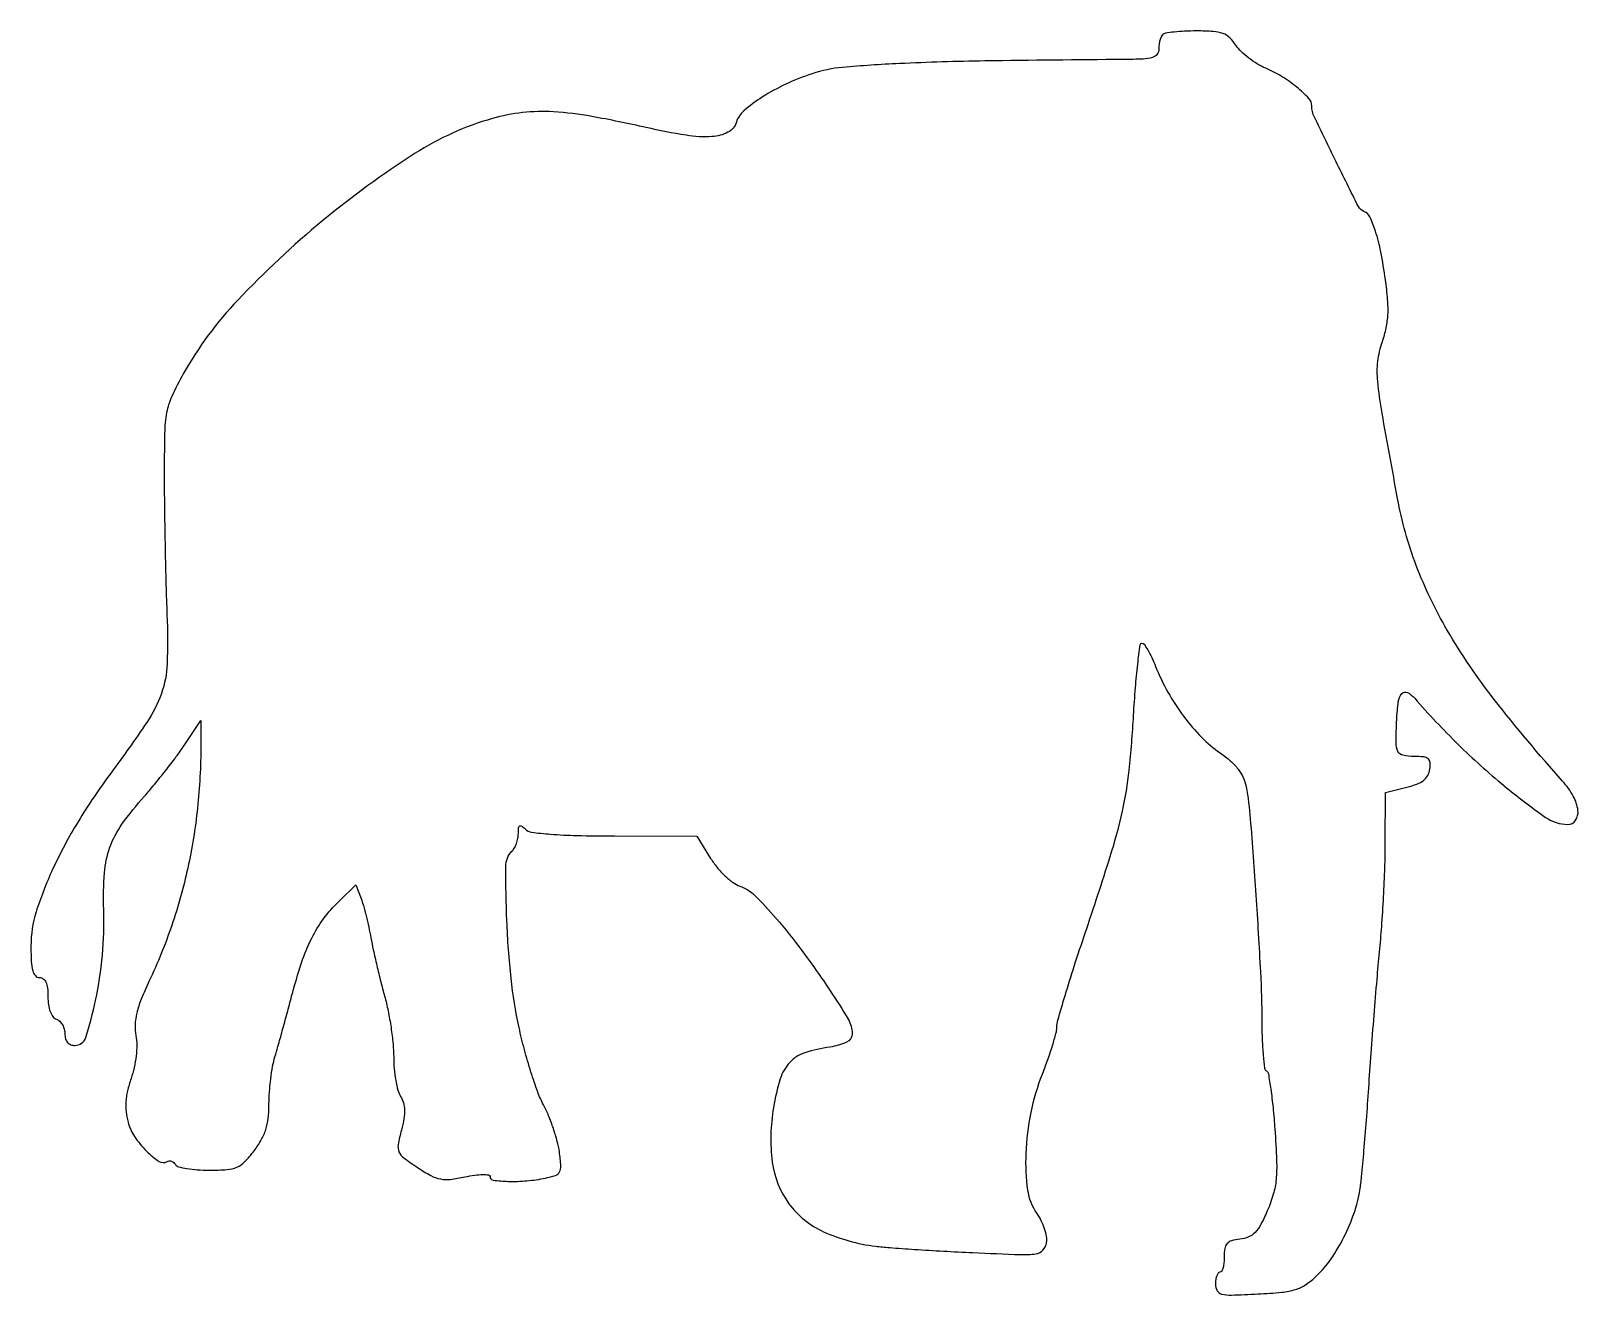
# Model space of a CAD drawing. Extents: x 0 to 273, y 0 to 223.
import ezdxf

# ---------------------------------------------------------------- set-up
doc = ezdxf.new("R2010")
doc.units = 0

msp = doc.modelspace()

# ---------------------------------------------------------------- linework, layer by layer
msp.add_lwpolyline([(199.666667, 222.333333, 0.097261), (199.4101, 221.951373, 0.034257), (199.195833, 221.323958, 0.032464), (199.049166, 220.584091, 0.03271), (199, 219.833333, -0.158164), (198.692658, 218.886045, -0.164423), (197.892027, 218.317594, -0.062724), (196.245456, 218.041398, -0.008555), (192.75, 217.958195, 0.001983), (168.314352, 217.697833, 0.007749), (153.221395, 217.243111, 0.010926), (143.214769, 216.566945, 0.057681), (137.838096, 215.451518, 0.028887), (133.180741, 213.604542, 0.033545), (129.00387, 211.309825, 0.035622), (125.809365, 208.928142, 0.138781), (124.465264, 206.890558, -0.198956), (122.975255, 205.121963, -0.105205), (120.162489, 204.348768, -0.055189), (115.617924, 204.583671, -0.015061), (108.555414, 205.956799, 0.010494), (98.943997, 207.916763, 0.030382), (92.205536, 208.725387, 0.041676), (86.745855, 208.590951, 0.042665), (81.428115, 207.55059, 0.072628), (67.797359, 201.406518, 0.030486), (51.493319, 189.53317, 0.030578), (36.504833, 175.527227, 0.061149), (26.886482, 162.5, 0.019998), (24.841891, 158.513049, 0.063566), (23.938727, 155.663157, 0.040701), (23.583928, 152.075777, 0.004731), (23.521234, 144, 0.002845), (23.562769, 138.378964, 0.001776), (23.672293, 131.79375, 0.001781), (23.826428, 125.303524, 0.003237), (24.005657, 120, -0.019197), (24.02181, 111.343263, -0.07606), (23.028453, 106.131802, -0.063651), (20.443754, 101.009379, -0.010893), (14.127731, 92.091282, 0.022201), (8.321164, 83.486443, 0.028848), (3.833009, 75.103118, 0.032409), (0.913286, 67.554455, 0.076214), (0, 61.597673, 0.011795), (0.066162, 58.793519, 0.053711), (0.316992, 57.182945, 0.117385), (0.782922, 56.320906, 0.213555), (1.5, 56, -0.161662), (2.165576, 55.779028, -0.12907), (2.639479, 55.184498, -0.07728), (2.916766, 54.150476, -0.026943), (3, 52.606989, 0.034405), (3.099587, 51.161436, 0.056009), (3.402932, 49.970794, 0.071188), (3.879217, 49.106176, 0.140603), (4.5, 48.638374, -0.104363), (5.073641, 48.267132, -0.06668), (5.559375, 47.635134, -0.06271), (5.888006, 46.850994, -0.068006), (6, 46.031385, 0.069357), (6.118052, 45.18443, 0.109092), (6.465112, 44.540456, 0.119988), (7.022749, 44.142076, 0.095967), (7.75, 44.0021, 0.325789), (9.669449, 45.404807, 0.025217), (11.40199, 51.933569, 0.029981), (12.600287, 59.914916, 0.029784), (12.8391, 68, -0.025651), (12.976609, 74.464432, -0.068307), (13.931871, 78.969181, -0.069004), (16.058957, 83.02367, -0.026584), (20.034767, 88, 0.009579), (21.785181, 90.044352, 0.006169), (23.738657, 92.476924, 0.0062), (25.591392, 94.904696, 0.011595), (27.019839, 96.921445), (30, 101.342889), (29.982671, 96.921445, -0.025222), (29.381959, 85.880013, -0.027793), (27.672747, 75.312665, -0.028274), (24.837773, 65.166373, -0.028106), (20.871503, 55.383861, 0.014248), (19.459039, 52.159622, 0.036143), (18.6742, 49.727497, 0.048618), (18.381853, 47.693232, 0.057819), (18.517319, 45.759372, -0.047001), (18.666658, 44.132054, -0.027255), (18.554874, 42.170173, -0.02615), (18.213951, 40.106225, -0.028959), (17.667103, 38.15981, 0.024478), (17.031631, 35.973329, 0.041066), (16.742494, 34.083412, 0.04535), (16.779568, 32.310742, 0.039483), (17.131227, 30.486904, 0.078948), (18.294623, 27.929755, 0.049539), (20.373939, 25.376959, 0.050734), (22.597864, 23.553096, 0.292725), (24.048439, 23.529937, -0.124158), (24.406992, 23.643418, -0.10078), (24.807386, 23.586418, -0.0906), (25.188615, 23.366621, -0.07854), (25.489919, 23.016312, 0.191605), (26.024548, 22.619418, 0.022708), (27.496949, 22.298542, 0.024521), (29.356001, 22.074129, 0.017777), (31.440328, 22, 0.01748), (34.603077, 22.110605, 0.084743), (36.341897, 22.534274, 0.099384), (37.705098, 23.479344, 0.028728), (39.381311, 25.433278, 0.034169), (40.642382, 27.344332, 0.05201), (41.436318, 29.165769, 0.049408), (41.862247, 31.179979, 0.027421), (42, 33.68988, -0.018262), (42.076803, 35.792, -0.013249), (42.309547, 38.122538, -0.013416), (42.649019, 40.325946, -0.028325), (43.053776, 42.006602, 0.004614), (43.584354, 43.826094, 0.001411), (44.353312, 46.586383, 0.001412), (45.196915, 49.682124, 0.001544), (45.99796, 52.691723, -0.015916), (47.74988, 58.586769, -0.035086), (49.538697, 62.928104, -0.043303), (51.635255, 66.366629, -0.042453), (54.305271, 69.417355), (57.332038, 72.33471), (58.247061, 69.917355, -0.02147), (58.65465, 68.68296, -0.007645), (59.133437, 66.888223, -0.00757), (59.599515, 64.900102, -0.008857), (59.979586, 63, 0.008675), (60.405846, 60.864948, 0.004072), (61.027375, 58.11848, 0.004033), (61.725569, 55.250043, 0.005656), (62.398544, 52.70121, -0.018087), (63.012129, 50.118894, -0.012354), (63.529572, 47.147411, -0.012465), (63.886581, 44.254154, -0.024466), (64, 41.937641, 0.021893), (64.089525, 39.893989, 0.02167), (64.357423, 37.858941, 0.022138), (64.747239, 36.103304, 0.074006), (65.216759, 35.024522, -0.06741), (65.734232, 33.876963, -0.066125), (65.93229, 32.625475, -0.050566), (65.815762, 31.098127, -0.020914), (65.364978, 29.07289, 0.020615), (64.790603, 26.499653, 0.147835), (64.935254, 25.249071, 0.130399), (65.753688, 24.211843, 0.014707), (68.224554, 22.470095, 0.021422), (70.580395, 21.05227, 0.075942), (72.234209, 20.453566, 0.078121), (73.966553, 20.384548, 0.023511), (76.576335, 20.814067, -0.017199), (78.302143, 21.120516, -0.03169), (79.723113, 21.231553, -0.036592), (80.74324, 21.17178, -0.376151), (81, 20.878772, 0.377291), (81.564051, 20.237677, 0.024874), (84.222712, 20.030022, 0.029251), (87.469957, 20.128364, 0.027165), (90.766001, 20.6032, 0.032123), (92.552271, 21.081486, 0.190795), (93.275515, 21.694262, 0.141672), (93.498471, 22.743571, 0.015308), (93.241628, 25.235193, 0.031821), (92.872359, 27.0858, 0.016575), (92.190815, 29.339072, 0.016416), (91.335251, 31.614158, 0.024045), (90.423214, 33.54839, -0.034634), (89.410699, 35.819055, -0.011111), (88.220771, 39.315997, -0.011025), (87.065302, 43.278749, -0.012116), (86.124485, 47.166397, -0.026409), (84.72216, 55.833931, -0.016868), (83.968803, 66.014845, -0.009979), (83.775062, 75.618083, -0.198968), (84.875441, 78.275441, 0.071287), (85.306539, 78.850762, 0.038833), (85.669661, 79.657161, 0.037758), (85.917239, 80.551741, 0.048667), (86, 81.4, -0.022583), (86.04465, 82.388066, -0.226897), (86.25, 82.733333, -0.316264), (86.590897, 82.724939, -0.037057), (87.2, 82.2, 0.164525), (88.340267, 81.636093, 0.013851), (91.651165, 81.285689, 0.013916), (96.320852, 81.052425, 0.005058), (102.95, 80.973103), (117.5, 80.946205), (119.928542, 77.008687, 0.034824), (121.060157, 75.431204, 0.030315), (122.45008, 73.94671, 0.031515), (123.877611, 72.757276, 0.074193), (125.102205, 72.114216, -0.111361), (127.645125, 70.529705, -0.019983), (131.484037, 66.423689, -0.018782), (136.005834, 60.766002, -0.010795), (141.043663, 53.636047, -0.015696), (144.205884, 48.616197, -0.135573), (144.882782, 46.084468, -0.291123), (143.902794, 44.571695, -0.074146), (140.961901, 43.721715, 0.045607), (136.548842, 42.714072, 0.126714), (133.887437, 41.016747, 0.113573), (132.21009, 38.119652, 0.032897), (131.010217, 33.060576, 0.073038), (130.805491, 23.442195, 0.128043), (133.734573, 16.092426, 0.12925), (139.850948, 11.148521, 0.075157), (149, 8.590046, 0.011727), (151.513468, 8.339908, 0.002491), (155.900744, 8.028959, 0.002605), (160.990982, 7.720298, 0.002474), (166.172745, 7.458889, 0.002321), (174.610963, 7.114294, 0.042129), (177.302554, 7.243689, 0.171062), (178.553371, 7.880778, 0.153789), (179.195576, 9.191211, 0.07954), (179.186587, 10.279209, 0.036697), (178.848617, 11.658065, 0.035154), (178.271152, 13.087177, 0.040891), (177.52283, 14.346883, -0.12215), (175.896565, 18.482382, -0.04245), (175.595205, 24.927415, -0.040288), (176.457726, 32.162385, -0.044128), (178.460856, 38.939614, 0.00884), (179.433038, 41.53894, 0.010539), (180.254126, 44.023737, 0.009413), (180.86034, 46.137907, 0.065197), (181, 47.204407, -0.070392), (181.17674, 48.453581, -0.002857), (182.469533, 52.836633, -0.00495), (184.086072, 58.017775, -0.003482), (186.002664, 63.814922, 0.004869), (190.433335, 77.342207, 0.021989), (192.592015, 85.365913, 0.028446), (193.765791, 92.549428, 0.01217), (194.550835, 102.25, -0.00554), (194.881279, 107.138682, -0.009171), (195.28142, 111.254687, -0.003345), (195.705827, 114.717829, -0.377021), (196.026846, 115, -0.247379), (196.403452, 114.801525, -0.018275), (197.047216, 113.784244, -0.022041), (197.749459, 112.447104, -0.014728), (198.438837, 110.861257, 0.03325), (200.608797, 106.335475, 0.031981), (203.384798, 102.075219, 0.033332), (206.532704, 98.398614, 0.047551), (209.814382, 95.628633, -0.02846), (211.659466, 94.188007, -0.04875), (212.994458, 92.765151, -0.056902), (213.885765, 91.286439, -0.061459), (214.392543, 89.682326, -0.026307), (215.141066, 83.985018, -0.002746), (216.118313, 70.536506, -0.003566), (216.930344, 56.999268, -0.012431), (217.174761, 48.247214, 0.008944), (217.241754, 45.049109, 0.013584), (217.425106, 42.274978, 0.008174), (217.675631, 39.996441, 0.226605), (217.991558, 39.505218, -0.215918), (218.329732, 39.002232, -0.005756), (218.75328, 36.2933, -0.011038), (219.15139, 33.033126, -0.007211), (219.473107, 29.258004, -0.00759), (219.782341, 23.68313, -0.03295), (219.697482, 20.374653, -0.047995), (219.198863, 17.745665, -0.030859), (218.14832, 14.822865, -0.019812), (216.985327, 12.392787, -0.070688), (215.976147, 11.00028, -0.101761), (214.833526, 10.219062, -0.070808), (213.316771, 9.822865, 0.038729), (211.839694, 9.536429, 0.142683), (211.038396, 9.042482, 0.146657), (210.640014, 8.204304, 0.041721), (210.539421, 6.75, -0.027159), (210.497279, 5.696244, -0.043021), (210.335369, 4.807813, -0.05329), (210.091163, 4.183258, -0.279879), (209.789421, 4, 0.236996), (209.48678, 3.848014, 0.070583), (209.231892, 3.380393, 0.053987), (209.05761, 2.698559, 0.03561), (209, 1.8907, 0.127837), (209.299431, 0.738699, 0.211501), (210.088641, 0.144512, 0.064692), (211.824173, -0.028369, 0.005134), (216.452096, 0.157714, 0.011127), (220.700767, 0.467174, 0.050651), (223.129519, 0.949846, 0.074143), (224.943291, 1.815746, 0.042666), (226.831854, 3.338906, 0.050679), (229.383778, 6.3348, 0.034364), (231.67324, 10.192852, 0.033874), (233.452784, 14.411898, 0.043394), (234.473559, 18.5, 0.01529), (234.774399, 20.848999, 0.002473), (235.197059, 25.4375, 0.002728), (235.638621, 30.846707, 0.002396), (236.041839, 36.5, -0.001862), (236.469772, 42.591356, -0.001378), (236.9867, 49.325, -0.001392), (237.51019, 55.682378, -0.003133), (237.950819, 60.5, 0.006792), (238.328215, 64.988184, 0.004305), (238.651892, 70.22788, 0.004322), (238.881008, 75.37988, 0.007967), (238.964326, 79.573635), (239, 88.647269), (242.75, 89.573635, 0.029094), (244.555705, 90.132906, 0.076203), (245.736725, 90.794509, 0.103213), (246.453639, 91.641613, 0.089128), (246.819551, 92.75, 0.053387), (246.860755, 93.947116, 0.206043), (246.525711, 94.592774, 0.148135), (245.736387, 94.918705, 0.024371), (244.069551, 95, -0.050374), (242.078048, 95.201151, -0.235754), (241.197515, 95.89074, -0.113755), (240.871598, 97.37023, -0.008598), (240.982736, 101.5, -0.022159), (241.261824, 104.648443, -0.142925), (241.90095, 106.0926, -0.35002), (242.85615, 106.283083, -0.095026), (244.155295, 105.262192, 0.019992), (251.811067, 97.130475, 0.021586), (259.905707, 89.851518, 0.018515), (267.243551, 84.247765, 0.155017), (271.171445, 83, 0.251297), (272.543494, 83.736067, 0.178406), (272.954617, 85.469249, 0.097824), (272.131415, 87.993662, 0.054908), (270.25, 90.629271, -0.016528), (258.17143, 105.068509, -0.033784), (249.884678, 117.28541, -0.041379), (244.43753, 128.684982, -0.045162), (241.132149, 140.5, -0.001515), (238.395732, 155.581194, -0.019902), (237.622447, 161.204265, -0.053661), (237.658935, 164.72731, -0.053605), (238.444183, 168.163201, 0.030937), (239.124789, 170.623005, 0.039732), (239.425889, 172.950337, 0.033252), (239.380211, 175.599302, 0.014292), (238.983819, 179.114093, 0.012515), (238.161802, 184.022988, 0.028521), (237.239875, 187.66437, 0.035305), (236.249865, 190.175215, 0.192627), (235.196227, 191.145125, -0.187141), (234.218255, 192.026435, -0.002153), (230.237642, 199.999921, -0.003177), (226.444967, 207.804006, -0.11197), (226, 209.766096, 0.192793), (225.463461, 211.105863, 0.030876), (223.354049, 213.060131, 0.033231), (220.66308, 214.977458, 0.039233), (217.882611, 216.404582, -0.037274), (216.385734, 217.165495, -0.02779), (214.856746, 218.212367, -0.028363), (213.51957, 219.367881, -0.055406), (212.623205, 220.45231, 0.055455), (211.505137, 221.804689, 0.105179), (210.312888, 222.55147, 0.071845), (208.620756, 222.906034, 0.015777), (205.643614, 223, 0.011659), (203.560955, 222.951428, 0.016113), (201.697395, 222.804167, 0.012672), (200.178559, 222.595668, 0.157184)], format="xyb", close=True)

doc.saveas('drawing.dxf')
